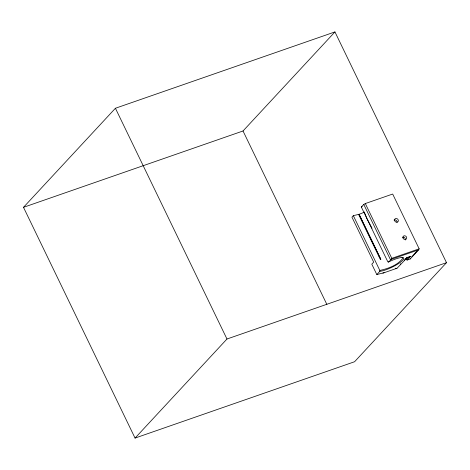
<?xml version="1.0" encoding="UTF-8"?>
<svg xmlns="http://www.w3.org/2000/svg" width="470" height="470" viewBox="0 0 470 470"><rect width="100%" height="100%" fill="white"/><g stroke="black" fill="none" stroke-linecap="round" stroke-linejoin="round"><path stroke-width="0.7" d="M400.299 264.751L400.375 263.711M395.405 268.176A5.898 2.761 70.8 0 0 397.32 267.965L407.155 257.683L407.19 257.166L404.441 260.127M405.98 258.4L406.615 259.71L407.231 260.004L410.187 258.976L410.222 258.453M406.879 259.957L407.09 258.876L409.382 256.403L410.439 256.544L407.231 260.004M388.385 262.09L391.298 259.352L391.798 258.336L419.164 248.824L392.679 194.04L365.313 203.557L363.762 204.432L361.348 207.029L387.832 261.813L388.385 262.09A14.552 3.102 -25.8 0 1 403.19 257.636A14.552 3.102 -25.8 0 1 396.527 264.816A14.552 3.102 -25.8 0 1 379.825 271.319L376.817 274.562L371.799 264.181L373.691 262.142L351.948 217.163L353.34 215.66L359.056 214.297A13.9 2.961 -25.8 0 0 363.751 212.405M410.187 258.976L418.664 249.834L419.164 248.824M23.5 207.323L115.42 108.259L334.946 31.919L446.5 262.677L354.58 361.741L135.054 438.081L23.5 207.323L243.025 130.983L334.946 31.919M135.054 438.081L226.975 339.017L446.5 262.677M411.714 256.849L417.172 250.962M379.484 256.585L380.8 259.276L380.353 259.428L358.61 214.449M361.348 207.029L362.147 206.636M379.067 256.767L379.496 256.573L359.056 214.297L380.8 259.276M376.817 274.562L384.084 272.7M391.298 259.352L418.664 249.834M407.155 257.683L410.439 256.544M382.88 273.17L396.927 268.27M353.34 215.66L379.825 270.444C388.197 268.599 397.879 265.168 402.972 258.048L402.02 257.301M372.023 228.22L366.923 218.562L364.274 211.935M365.313 203.557L391.798 258.336M363.762 204.432L390.523 259.787M243.025 130.983L326.85 304.384M115.42 108.259L226.975 339.017M379.825 270.444L379.825 271.319M394.019 220.072A2.033 1.745 42.9 0 1 397.015 222.428M402.661 237.244A2.033 1.745 42.9 0 1 405.275 240.017M402.99 237.92A2.033 1.745 42.9 0 0 406.203 239.124A2.033 1.745 42.9 0 0 405.24 235.899A2.033 1.745 42.9 0 0 402.99 237.92M394.624 220.618A2.033 1.745 42.9 0 0 397.837 221.822A2.033 1.745 42.9 0 0 396.874 218.597A2.033 1.745 42.9 0 0 394.624 220.618"/></g></svg>
